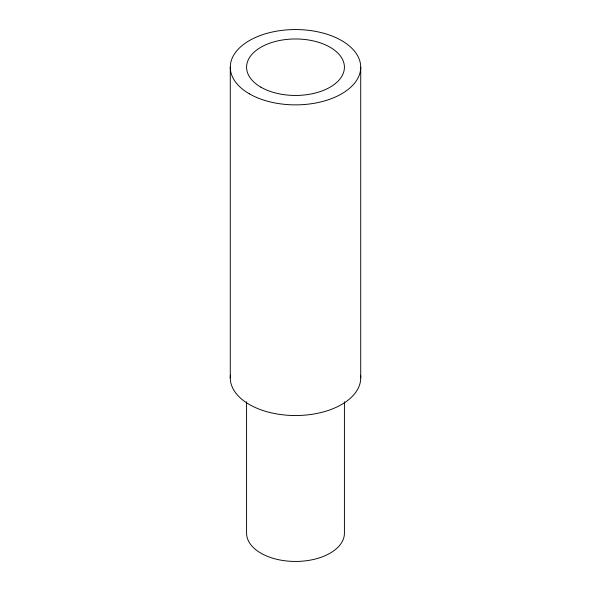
<?xml version="1.0" encoding="UTF-8"?>
<svg xmlns="http://www.w3.org/2000/svg" width="591" height="591" viewBox="0 0 591 591"><rect width="100%" height="100%" fill="white"/><g stroke="black" fill="none" stroke-linecap="round" stroke-linejoin="round"><path stroke-width="0.89" d="M360.724 67.211L360.724 377.871M344.42 401.769L344.42 533.208A48.92 28.242 0 0 1 295.5 561.45A48.92 28.242 0 0 1 246.58 533.208L246.58 401.769M230.276 67.211L230.276 377.871M360.562 375.196A65.224 37.661 0 0 1 295.5 415.532A65.224 37.661 0 0 1 230.438 375.196M249.38 93.836A65.224 37.661 0 0 0 358.501 76.956A65.224 37.661 0 0 0 278.62 30.835A65.224 37.661 0 0 0 249.38 93.836M260.912 87.18A48.92 28.242 0 0 0 342.75 74.518A48.92 28.242 0 0 0 282.838 39.929A48.92 28.242 0 0 0 260.912 87.18"/></g></svg>
